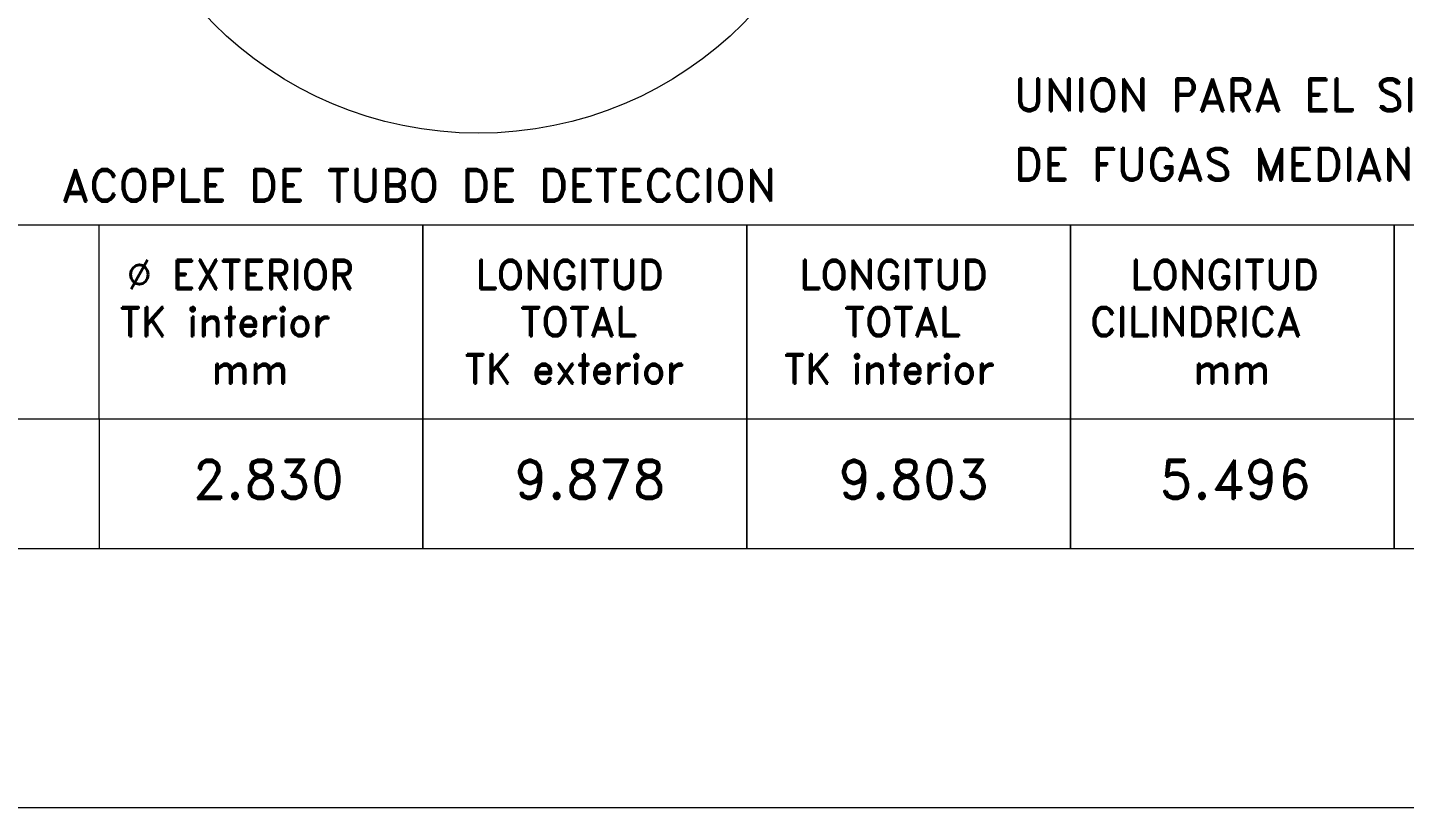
# Model space of a CAD drawing. Extents: x 174420 to 213214, y -41877 to -13498.
# Drawn here: x 205550 to 208739, y -29821 to -28014 of the extents above; entities that cross this region are included whole.
import ezdxf

# ---------------------------------------------------------------- set-up
doc = ezdxf.new("R2010")
doc.units = 0
doc.header["$LTSCALE"] = 500
doc.header["$MEASUREMENT"] = 0
doc.layers.get('0').update_dxf_attribs({"linetype": 'CONTINUOUS', "lineweight": 9})
doc.layers.add('COTAS', color=2, linetype='CONTINUOUS', lineweight=9)
doc.layers.add('FIBRA', color=3, linetype='CONTINUOUS', lineweight=20)
doc.styles.add('ROMAND', font='romand')

msp = doc.modelspace()

# ---------------------------------------------------------------- linework, layer by layer
at = {"lineweight": 9}
for p, q in [((202715.6, -28471), (206465.6, -28471)), ((205715.6, -28921), (205715.6, -28471)), ((206465.6, -28921), (206465.6, -28471)), ((206465.6, -28471), (207215.6, -28471)), ((206465.6, -28471), (206465.6, -28921)), ((207215.6, -28921), (207215.6, -28471)), ((207215.6, -28471), (207965.6, -28471)), ((207215.6, -28471), (207215.6, -28921)), ((207965.6, -28921), (207965.6, -28471)), ((207965.6, -28471), (208715.6, -28471)), ((207965.6, -28471), (207965.6, -28921)), ((208715.6, -28921), (208715.6, -28471)), ((208715.6, -28471), (209465.6, -28471)), ((208715.6, -28471), (208715.6, -28921)), ((206465.6, -28921), (202715.6, -28921)), ((205715.6, -28921), (205715.6, -29221)), ((206465.6, -28921), (206465.6, -29221)), ((207215.6, -28921), (206465.6, -28921)), ((206465.6, -29221), (206465.6, -28921)), ((207215.6, -28921), (207215.6, -29221)), ((207965.6, -28921), (207215.6, -28921)), ((207215.6, -29221), (207215.6, -28921)), ((207965.6, -28921), (207965.6, -29221)), ((208715.6, -28921), (207965.6, -28921)), ((207965.6, -29221), (207965.6, -28921)), ((208715.6, -28921), (208715.6, -29221)), ((209465.6, -28921), (208715.6, -28921)), ((208715.6, -29221), (208715.6, -28921)), ((202715.6, -29221), (206465.6, -29221)), ((206465.6, -29221), (207215.6, -29221)), ((207215.6, -29221), (207965.6, -29221)), ((207965.6, -29221), (208715.6, -29221)), ((208715.6, -29221), (209465.6, -29221)), ((202715.6, -29821), (206465.6, -29821)), ((202715.6, -29821), (206465.6, -29821)), ((206465.6, -29821), (207215.6, -29821)), ((206465.6, -29821), (207215.6, -29821)), ((207215.6, -29821), (207965.6, -29821)), ((207215.6, -29821), (207965.6, -29821)), ((207965.6, -29821), (208715.6, -29821)), ((207965.6, -29821), (208715.6, -29821)), ((208715.6, -29821), (209465.6, -29821)), ((208715.6, -29821), (209465.6, -29821))]:
    msp.add_line(p, q, dxfattribs=at)
msp.add_circle((206593.9, -27391.4), 867.4, dxfattribs=at)
at = {"layer": 'FIBRA', "lineweight": 9}
msp.add_line((201312, -29821), (213214.1, -29821), dxfattribs=at)

# ---------------------------------------------------------------- texts
at = {"lineweight": 9, "style": 'ROMAND'}
for s, height, p in [('%%C EXTERIOR', 67.5, (205779.7, -28619.9)), ('LONGITUD', 67.5, (206587, -28619.9)), ('LONGITUD', 67.5, (207337, -28619.9)), ('LONGITUD', 67.5, (208103.9, -28619.9)), ('TK interior', 67.5, (205762.9, -28729.1)), ('TOTAL', 67.5, (206690.7, -28729.1)), ('TOTAL', 67.5, (207440.7, -28729.1)), ('CILINDRICA', 67.5, (208011.2, -28729.1)), ('mm', 67.5, (205975.4, -28838.4)), ('TK exterior', 67.5, (206561.9, -28838.4)), ('TK interior', 67.5, (207301.8, -28838.4)), ('mm', 67.5, (208249.7, -28838.4)), ('2.830', 90, (205931.8, -29105.5)), ('9.878', 90, (206677.1, -29105.5)), ('9.803', 90, (207427.1, -29105.5)), ('5.496', 90, (208171.6, -29105.5))]:
    msp.add_text(s, height=height, dxfattribs=at).set_placement(p)
at = {"layer": 'COTAS', "lineweight": 9, "style": 'ROMAND'}
for s, p in [('UNION PARA EL SISTEMA DE DETECCION', (207834.6, -28207.3)), ('DE FUGAS MEDIANTE SONDA O PRESION', (207834.6, -28368.1)), ('ACOPLE DE TUBO DE DETECCION', (205628.7, -28417))]:
    msp.add_text(s, height=75, dxfattribs=at).set_placement(p)

doc.saveas('drawing.dxf')
